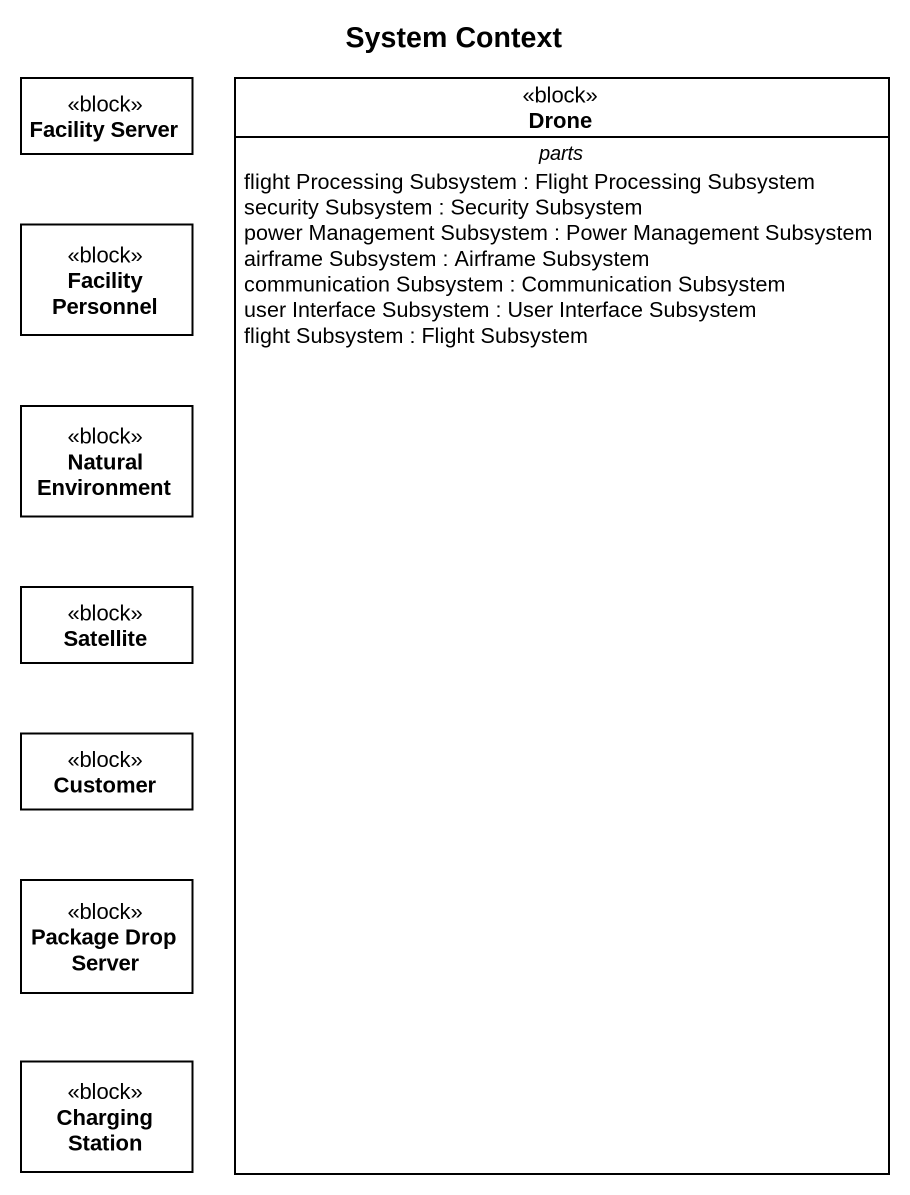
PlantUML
@startuml
title System Context
hide circle
hide empty members
class "Facility Server" as Facility_Server <<block>>
class Drone <<block>> {
  -- parts --
  flight Processing Subsystem : Flight Processing Subsystem
  security Subsystem : Security Subsystem
  power Management Subsystem : Power Management Subsystem
  airframe Subsystem : Airframe Subsystem
  communication Subsystem : Communication Subsystem
  user Interface Subsystem : User Interface Subsystem
  flight Subsystem : Flight Subsystem
}
class "Facility Personnel" as Facility_Personnel <<block>>
class "Natural Environment" as Natural_Environment <<block>>
class Satellite <<block>>
class Customer <<block>>
class "Package Drop Server" as Package_Drop_Server <<block>>
class "Charging Station" as Charging_Station <<block>>
@enduml
